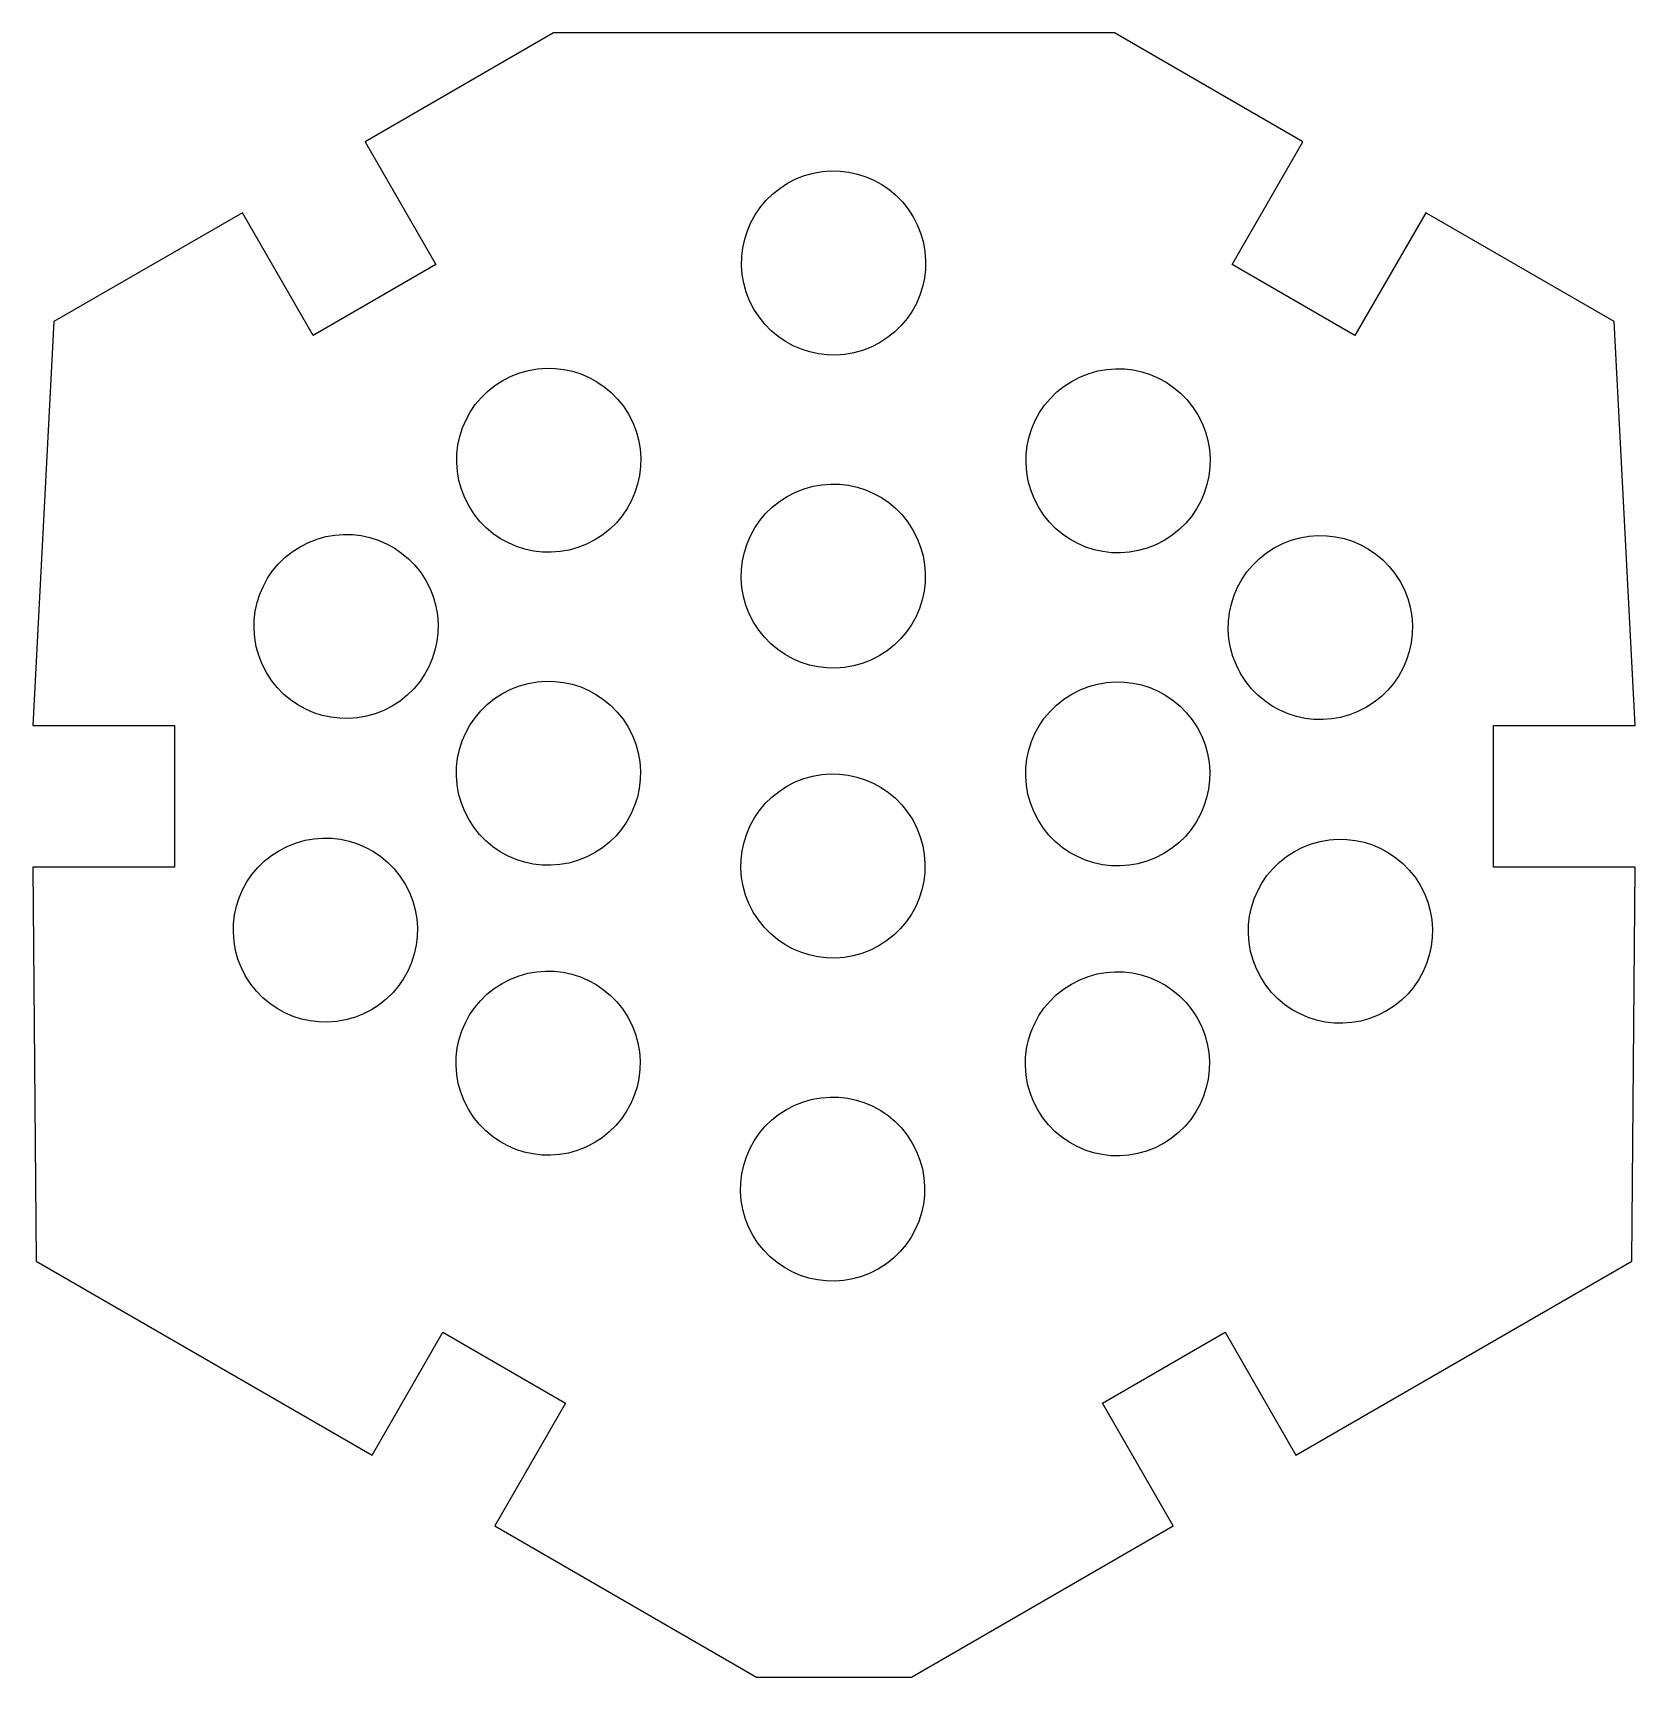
# Model space of a CAD drawing. Header units: millimetres. Extents: x 3139.3 to 3173.7, y 1521 to 1556.3.
import ezdxf

# ---------------------------------------------------------------- set-up
doc = ezdxf.new("R2010")
doc.units = ezdxf.units.MM

msp = doc.modelspace()

# ---------------------------------------------------------------- linework, layer by layer
at = {"color": 254, "true_color": 0xcad1ee, "extrusion": (0, 7.42783e-07, -1)}
for p, q in [((3150.461, 1556.325, -95.557), (3146.404, 1553.982, -95.557)), ((3162.525, 1556.325, -95.557), (3150.461, 1556.325, -95.557)), ((3166.582, 1553.982, -95.557), (3162.525, 1556.325, -95.557)), ((3146.404, 1553.982, -95.557), (3147.928, 1551.343, -95.557)), ((3165.058, 1551.343, -95.557), (3166.582, 1553.982, -95.557)), ((3143.765, 1552.458, -95.557), (3139.708, 1550.116, -95.557)), ((3145.289, 1549.819, -95.557), (3143.765, 1552.458, -95.557)), ((3169.222, 1552.458, -95.557), (3167.698, 1549.819, -95.557)), ((3173.279, 1550.116, -95.557), (3169.222, 1552.458, -95.557)), ((3147.928, 1551.343, -95.557), (3145.289, 1549.819, -95.557)), ((3167.698, 1549.819, -95.557), (3165.058, 1551.343, -95.557)), ((3139.708, 1550.116, -95.557), (3139.259, 1541.431, -95.557)), ((3173.728, 1541.431, -95.557), (3173.279, 1550.116, -95.557)), ((3139.259, 1541.431, -95.557), (3142.307, 1541.431, -95.557)), ((3142.307, 1541.431, -95.557), (3142.307, 1538.383, -95.557)), ((3170.68, 1541.431, -95.557), (3173.728, 1541.431, -95.557)), ((3170.68, 1538.383, -95.557), (3170.68, 1541.431, -95.557)), ((3139.259, 1538.383, -95.557), (3139.329, 1529.916, -95.557)), ((3142.307, 1538.383, -95.557), (3139.259, 1538.383, -95.557)), ((3173.728, 1538.383, -95.557), (3170.68, 1538.383, -95.557)), ((3173.658, 1529.916, -95.557), (3173.728, 1538.383, -95.557)), ((3139.329, 1529.916, -95.557), (3146.556, 1525.743, -95.557)), ((3166.43, 1525.743, -95.557), (3173.658, 1529.916, -95.557)), ((3146.556, 1525.743, -95.557), (3148.08, 1528.383, -95.557)), ((3148.08, 1528.383, -95.557), (3150.72, 1526.859, -95.557)), ((3162.267, 1526.859, -95.557), (3164.906, 1528.383, -95.557)), ((3164.906, 1528.383, -95.557), (3166.43, 1525.743, -95.557)), ((3150.72, 1526.859, -95.557), (3149.196, 1524.219, -95.557)), ((3163.791, 1524.219, -95.557), (3162.267, 1526.859, -95.557)), ((3149.196, 1524.219, -95.557), (3154.825, 1520.969, -95.557)), ((3158.162, 1520.969, -95.557), (3163.791, 1524.219, -95.557)), ((3154.825, 1520.969, -95.557), (3158.162, 1520.969, -95.557))]:
    msp.add_line(p, q, dxfattribs=at)
for centre, start, end in [((-3156.485, 1551.376, 95.559), 60, 240), ((-3156.485, 1551.376, 95.559), 240, 60), ((-3162.604, 1547.123, 95.559), 60, 240), ((-3150.357, 1547.136, 95.559), 60, 240), ((-3150.357, 1547.136, 95.559), 240, 60), ((-3162.604, 1547.123, 95.559), 240, 60), ((-3156.478, 1544.644, 95.559), 60, 240), ((-3156.478, 1544.644, 95.559), 240, 60), ((-3166.956, 1543.538, 95.559), 60, 240), ((-3145.997, 1543.561, 95.559), 60, 240), ((-3145.997, 1543.561, 95.559), 240, 60), ((-3166.956, 1543.538, 95.559), 240, 60), ((-3162.597, 1540.391, 95.559), 60, 240), ((-3150.35, 1540.405, 95.559), 60, 240), ((-3150.35, 1540.405, 95.559), 240, 60), ((-3162.597, 1540.391, 95.559), 240, 60), ((-3156.471, 1538.411, 95.559), 60, 240), ((-3156.471, 1538.411, 95.559), 240, 60), ((-3145.551, 1537.032, 95.559), 60, 240), ((-3167.388, 1537.008, 95.559), 60, 240), ((-3145.551, 1537.032, 95.559), 240, 60), ((-3167.388, 1537.008, 95.559), 240, 60), ((-3150.343, 1534.171, 95.559), 60, 240), ((-3162.59, 1534.157, 95.559), 60, 240), ((-3150.343, 1534.171, 95.559), 240, 60), ((-3162.59, 1534.157, 95.559), 240, 60), ((-3156.463, 1531.463, 95.559), 60, 240), ((-3156.463, 1531.463, 95.559), 240, 60)]:
    msp.add_arc(centre, 1.98, start, end, dxfattribs=at)

doc.saveas('drawing.dxf')
